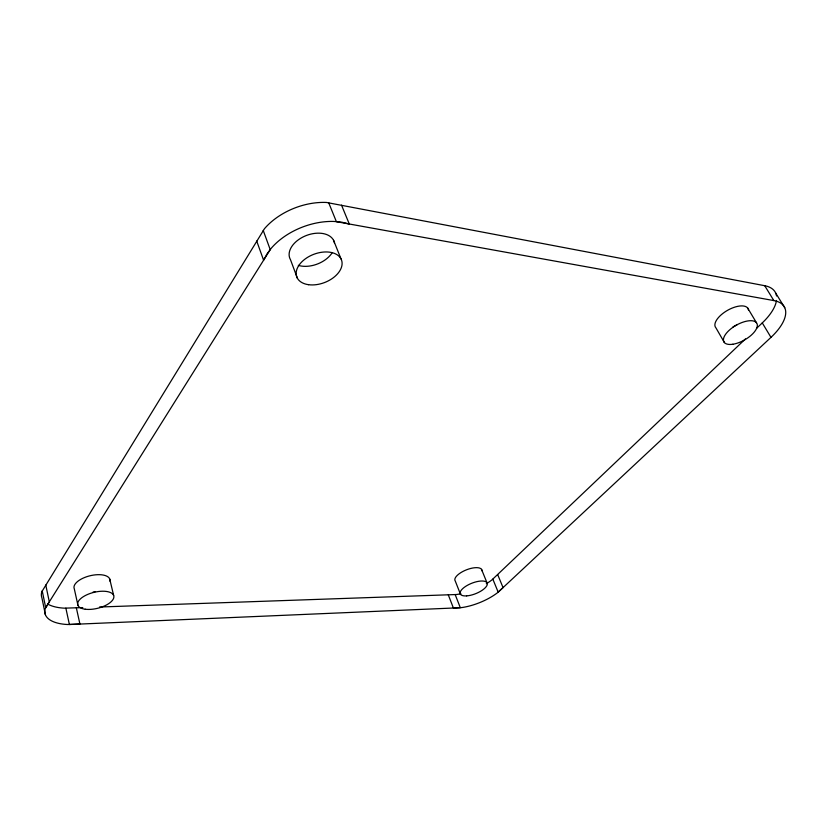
<?xml version="1.0" encoding="UTF-8"?>
<svg xmlns="http://www.w3.org/2000/svg" width="827" height="827" viewBox="0 0 827 827"><rect width="100%" height="100%" fill="white"/><g stroke="black" fill="none" stroke-linecap="round" stroke-linejoin="round"><path stroke-width="1.24" d="M776.532 295.973A50.075 22.939 -29.8 0 0 764.717 285.708L326.458 202.46A56.288 36.667 -20.9 0 0 264.485 228.697L41.795 591.76A43.511 19.59 -13.5 0 0 41.939 597.973L45.392 614.678M486.317 583.738A33.855 13.263 -21.8 0 0 491.962 579.882L745.447 338.925M756.664 328.247L762.277 322.912A50.075 22.939 -29.8 0 0 776.501 300.449M764.717 285.708L773.855 300.583A50.457 22.556 -29.6 0 1 770.971 337.364L498.185 592.153L492.84 579.138M99.509 607.018L456.38 594.52A33.855 13.263 -21.8 0 0 460.908 593.755M47.728 604.082A43.511 19.59 -13.5 0 0 64.206 608.165L82.772 607.597M773.855 300.583L336.382 221.677L328.681 202.708M775.654 293.006L784.74 307.716M762.277 322.912L770.971 337.364M747.629 307.964L756.457 322.716M724.442 342.616L715.934 327.864A18.773 8.59 -29.8 0 1 728.163 309.98A18.773 8.59 -29.8 0 1 748.507 310.053M497.658 574.548L503.054 587.594L497.296 592.887A34.052 13.005 -21.8 0 1 461.507 607.607L453.403 608.021L448.296 594.871M341.52 205.148L349.294 224.014L342.068 222.246L334.149 221.46A56.846 36.233 -20.9 0 0 271.525 247.935L266.945 254.003L263.596 260.216L256.711 241.039M481.531 569.369L486.938 582.642M333.57 240.306L341.013 258.923M460.536 594.396L455.295 581.081A14.431 5.675 -21.8 0 1 466.676 569.741A14.431 5.675 -21.8 0 1 481.945 570.795M455.191 594.623L460.319 607.721L69.396 624.519L65.871 608.186M297.472 278.399L290.463 259.647A23.683 15.289 -20.9 0 1 306.662 235.385A23.683 15.289 -20.9 0 1 334.522 243.159M263.213 230.413L270.233 249.64L45.692 607.628L42.208 590.829M109.733 579.024L113.64 595.409M77.976 605.426L74.306 588.876A18.421 8.322 -13.7 0 1 91.053 575.53A18.421 8.322 -13.7 0 1 109.919 581.205M76.342 607.824L79.93 624.065L67.721 624.519A43.831 19.248 -13.8 0 1 45.268 608.558L49.31 601.87L45.774 585.009M737.312 324.504A18.773 8.59 -29.8 0 1 733.073 326.82M332.227 252.659A23.683 15.289 -20.9 0 1 298.299 265.364M95.281 591.594A18.421 8.322 -13.7 0 1 92.965 592.173M732.836 344.249A18.907 8.456 -29.6 0 0 757.315 324.763A18.907 8.456 -29.6 0 0 730.985 328.753A18.907 8.456 -29.6 0 0 732.836 344.249M308.564 284.695A23.911 15.113 -20.9 0 0 342.078 262.728A23.911 15.113 -20.9 0 0 306.714 257.9A23.911 15.113 -20.9 0 0 308.564 284.695M85.274 609.23A18.566 8.177 -13.9 0 0 113.816 597.549A18.566 8.177 -13.9 0 0 88.22 594.199A18.566 8.177 -13.9 0 0 85.274 609.23M466.666 595.885A14.514 5.572 -21.8 0 0 487.341 584.038A14.514 5.572 -21.8 0 0 467.11 585.475A14.514 5.572 -21.8 0 0 466.666 595.885"/></g></svg>
